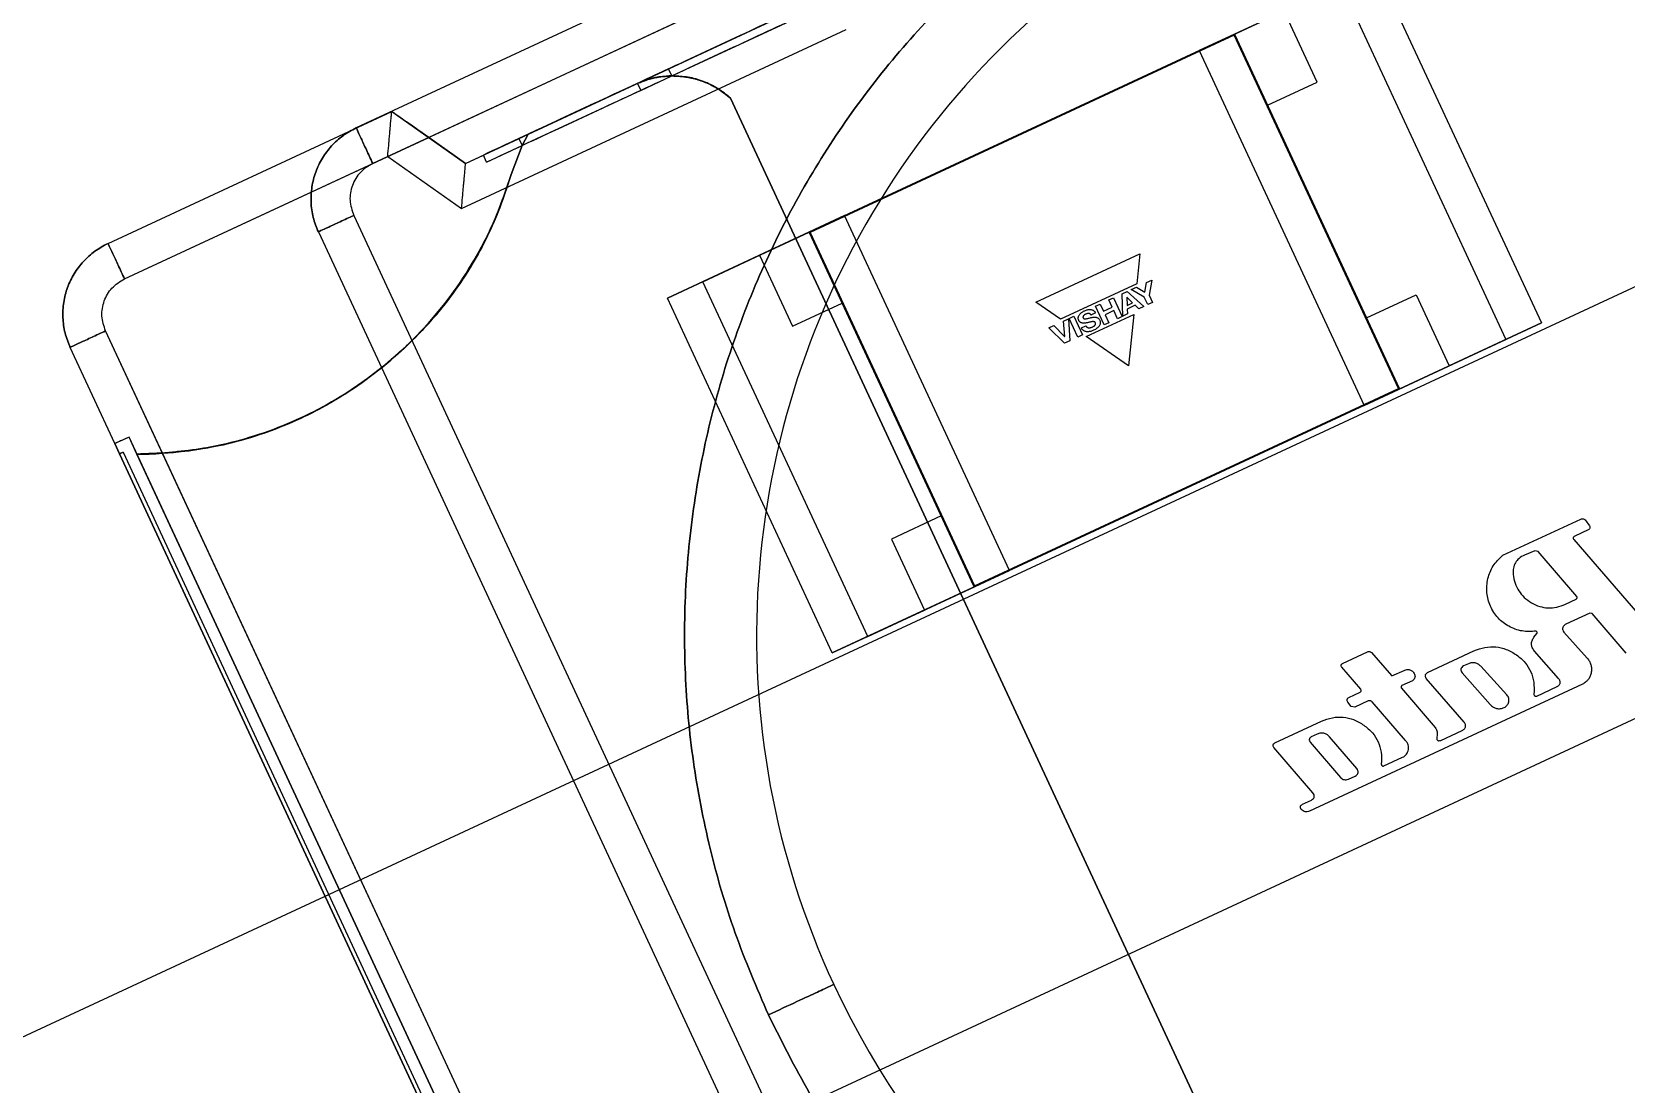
# Model space of a CAD drawing. Header units: millimetres. Extents: x 15 to 205, y 5 to 292.
# Drawn here: x 84.892 to 86.931, y 182.119 to 183.463 of the extents above; entities that cross this region are included whole.
import ezdxf

# ---------------------------------------------------------------- set-up
doc = ezdxf.new("R2010")
doc.units = ezdxf.units.MM

msp = doc.modelspace()

# ---------------------------------------------------------------- linework, layer by layer
at = {"color": 7, "linetype": 'Continuous', "lineweight": 25}
for p, q in [((95.3975, 187.0694), (70.0088, 175.2621)), ((70.2196, 174.8087), (95.6083, 186.616)), ((87.3928, 184.3102), (85.3073, 183.3404)), ((87.3928, 184.3102), (85.3073, 183.3404)), ((87.4138, 184.2649), (85.3283, 183.295)), ((85.3283, 183.295), (87.4138, 184.2649)), ((86.3851, 183.4391), (86.6118, 183.5445)), ((86.6118, 183.5445), (86.8227, 183.0912)), ((86.5665, 183.5234), (85.7504, 183.1439)), ((86.5665, 183.5234), (86.3851, 183.4391)), ((86.5665, 183.5234), (86.7773, 183.0701)), ((85.4471, 183.2951), (85.8865, 183.4994)), ((85.7109, 183.4068), (85.868, 183.4798)), ((86.5361, 183.399), (86.4939, 183.4897)), ((85.442, 183.2376), (85.9337, 183.4663)), ((86.4296, 183.4598), (85.8873, 183.2076)), ((86.43, 183.4589), (85.8878, 183.2067)), ((86.4296, 183.4598), (86.43, 183.4589)), ((86.43, 183.4589), (86.4296, 183.4598)), ((86.4309, 183.4593), (86.43, 183.4589)), ((86.43, 183.4589), (86.4309, 183.4593)), ((86.64, 183.0073), (86.43, 183.4589)), ((86.4309, 183.4593), (86.6409, 183.0077)), ((86.3851, 183.4391), (86.596, 182.9857)), ((85.7067, 183.4158), (85.665, 183.3964)), ((85.7067, 183.4158), (85.6668, 183.3973)), ((85.7109, 183.4068), (85.7067, 183.4158)), ((85.7109, 183.4068), (85.7067, 183.4158)), ((85.665, 183.3964), (85.5271, 183.3323)), ((85.665, 183.3964), (85.5271, 183.3323)), ((85.6668, 183.3973), (85.671, 183.3882)), ((85.671, 183.3882), (85.7109, 183.4068)), ((86.4726, 183.3695), (86.5361, 183.399)), ((85.671, 183.3882), (85.5196, 183.3178)), ((85.7859, 183.3783), (86.6989, 181.4151)), ((86.6989, 181.4151), (85.7859, 183.3783)), ((86.6989, 181.4151), (85.7859, 183.3783)), ((85.7859, 183.3783), (86.6989, 181.4151)), ((86.6989, 181.4151), (85.7859, 183.3783)), ((86.6989, 181.4151), (85.7859, 183.3783)), ((86.6989, 181.4151), (85.7859, 183.3783)), ((86.6989, 181.4151), (85.7859, 183.3783)), ((84.9899, 183.1928), (85.3526, 183.3614)), ((84.9899, 183.1928), (85.3526, 183.3614)), ((85.3526, 183.3614), (85.4471, 183.2951)), ((85.3526, 183.3614), (85.3526, 183.3614)), ((86.4726, 183.3695), (86.5991, 183.0975)), ((85.3073, 183.3404), (85.3073, 183.3404)), ((85.5271, 183.3323), (85.5153, 183.3268)), ((85.5271, 183.3323), (85.5153, 183.3268)), ((85.5196, 183.3178), (85.5271, 183.3323)), ((85.5271, 183.3323), (85.5196, 183.3178)), ((85.5271, 183.3323), (85.5196, 183.3178)), ((85.5196, 183.3178), (85.5271, 183.3323)), ((85.5271, 183.3323), (85.5196, 183.3178)), ((85.5271, 183.3323), (85.5196, 183.3178)), ((85.5196, 183.3178), (85.5271, 183.3323)), ((85.5271, 183.3323), (85.5196, 183.3178)), ((85.011, 183.1474), (85.3999, 183.3283)), ((85.4471, 183.2951), (85.3999, 183.3283)), ((85.474, 183.2966), (85.5196, 183.3178)), ((85.5196, 183.3178), (85.5054, 183.281)), ((85.5054, 183.281), (85.5196, 183.3178)), ((85.5054, 183.281), (85.5196, 183.3178)), ((85.5196, 183.3178), (85.5054, 183.281)), ((85.5196, 183.3178), (85.5054, 183.281)), ((85.5196, 183.3178), (85.5054, 183.281)), ((85.5196, 183.3178), (85.5054, 183.281)), ((85.5196, 183.3178), (85.5054, 183.281)), ((85.5153, 183.3268), (85.5196, 183.3178)), ((85.5153, 183.3268), (85.5196, 183.3178)), ((85.011, 183.1474), (85.3475, 183.3039)), ((85.3475, 183.3039), (85.442, 183.2376)), ((85.4471, 183.2951), (85.4698, 183.3057)), ((85.4471, 183.2951), (85.4471, 183.2951)), ((85.474, 183.2966), (85.4698, 183.3057)), ((85.3041, 183.2286), (86.274, 181.1431)), ((85.3041, 183.2286), (86.274, 181.1431)), ((85.9318, 183.2283), (85.7051, 183.1228)), ((85.7504, 183.1439), (85.9318, 183.2283)), ((86.1426, 182.7749), (85.9318, 183.2283)), ((84.9899, 183.1928), (84.9899, 183.1928)), ((85.2588, 183.2075), (86.2286, 181.122)), ((85.2588, 183.2075), (86.2286, 181.122)), ((85.2588, 183.2075), (85.2588, 183.2075)), ((85.8878, 183.2067), (85.8869, 183.2063)), ((85.8869, 183.2063), (85.8878, 183.2067)), ((86.0969, 182.7547), (85.8869, 183.2063)), ((85.8873, 183.2076), (85.8878, 183.2067)), ((85.8878, 183.2067), (85.8873, 183.2076)), ((85.8878, 183.2067), (86.0978, 182.7551)), ((85.7051, 183.1228), (85.823, 183.1777)), ((85.823, 183.1777), (85.7504, 183.1439)), ((85.823, 183.1777), (85.8651, 183.087)), ((86.1765, 183.1179), (86.3092, 183.1796)), ((86.3092, 183.1796), (86.3053, 183.1413)), ((85.9613, 182.6905), (85.7504, 183.1439)), ((86.3053, 183.1413), (86.208, 183.096)), ((86.2867, 183.1284), (86.2929, 183.1313)), ((86.2874, 183.0997), (86.2867, 183.1284)), ((86.2929, 183.1313), (86.3143, 183.1123)), ((86.2981, 183.1337), (86.305, 183.1369)), ((86.315, 183.1239), (86.2981, 183.1337)), ((86.305, 183.1369), (86.3158, 183.1305)), ((86.3158, 183.1305), (86.3178, 183.1429)), ((86.3178, 183.1429), (86.3245, 183.146)), ((86.3245, 183.146), (86.3211, 183.1266)), ((85.9159, 182.6695), (85.7051, 183.1228)), ((85.8651, 183.087), (85.9286, 183.1165)), ((86.0551, 182.8445), (85.9286, 183.1165)), ((86.208, 183.096), (86.1765, 183.1179)), ((86.2524, 183.1125), (86.2585, 183.1153)), ((86.2635, 183.0887), (86.2524, 183.1125)), ((86.2585, 183.1153), (86.2627, 183.1061)), ((86.2627, 183.1061), (86.2739, 183.1113)), ((86.2696, 183.1205), (86.2757, 183.1233)), ((86.2739, 183.1113), (86.2696, 183.1205)), ((86.2757, 183.1233), (86.2867, 183.0995)), ((86.2925, 183.124), (86.2925, 183.1239)), ((86.3001, 183.1169), (86.2925, 183.124)), ((86.2925, 183.1239), (86.293, 183.1135)), ((86.293, 183.1135), (86.3001, 183.1169)), ((86.3035, 183.1137), (86.2932, 183.1089)), ((86.2932, 183.1089), (86.2935, 183.1026)), ((86.308, 183.1094), (86.3035, 183.1137)), ((86.3143, 183.1123), (86.308, 183.1094)), ((86.3193, 183.1146), (86.315, 183.1239)), ((86.3254, 183.1174), (86.3193, 183.1146)), ((86.3211, 183.1266), (86.3254, 183.1174)), ((86.5991, 183.0975), (86.6626, 183.127)), ((86.6626, 183.127), (86.7048, 183.0363)), ((86.193, 183.0848), (86.1992, 183.0877)), ((86.1992, 183.0877), (86.2131, 183.0738)), ((86.2116, 183.0935), (86.2179, 183.0964)), ((86.2132, 183.0739), (86.2116, 183.0935)), ((86.2179, 183.0964), (86.2198, 183.0683)), ((86.2189, 183.0968), (86.2249, 183.0997)), ((86.2299, 183.073), (86.2189, 183.0968)), ((86.2249, 183.0997), (86.236, 183.0758)), ((86.2345, 183.0848), (86.2404, 183.0875)), ((86.2405, 183.0738), (86.3015, 183.1021)), ((86.2527, 183.1039), (86.2468, 183.1012)), ((86.2696, 183.0915), (86.2635, 183.0887)), ((86.2759, 183.1069), (86.2648, 183.1017)), ((86.2648, 183.1017), (86.2696, 183.0915)), ((86.2807, 183.0966), (86.2759, 183.1069)), ((86.2867, 183.0995), (86.2807, 183.0966)), ((86.2935, 183.1026), (86.2874, 183.0997)), ((86.3015, 183.1021), (86.2947, 183.0362)), ((86.596, 182.9857), (86.8227, 183.0912)), ((86.8227, 183.0912), (86.7048, 183.0363)), ((85.9566, 180.9955), (84.9867, 183.081)), ((85.0595, 182.9246), (84.9867, 183.081)), ((86.7773, 183.0701), (85.9613, 182.6905)), ((86.213, 183.0652), (86.193, 183.0848)), ((86.2198, 183.0683), (86.213, 183.0652)), ((86.2131, 183.0738), (86.2132, 183.0739)), ((86.236, 183.0758), (86.2299, 183.073)), ((86.2947, 183.0362), (86.2405, 183.0738)), ((86.7773, 183.0701), (86.596, 182.9857)), ((86.7048, 183.0363), (86.7773, 183.0701)), ((84.9986, 182.937), (84.9414, 183.0599)), ((84.9414, 183.0599), (84.9414, 183.0599)), ((84.9986, 182.937), (84.9414, 183.0599)), ((86.0978, 182.7551), (86.64, 183.0073)), ((86.0982, 182.7542), (86.6404, 183.0064)), ((86.64, 183.0073), (86.6409, 183.0077)), ((86.6409, 183.0077), (86.64, 183.0073)), ((86.6404, 183.0064), (86.64, 183.0073)), ((86.64, 183.0073), (86.6404, 183.0064)), ((85.0167, 182.9454), (84.9986, 182.937)), ((85.0269, 182.9235), (85.0167, 182.9454)), ((85.0167, 182.9454), (85.0167, 182.9454)), ((85.8662, 181.1189), (85.0167, 182.9454)), ((85.0046, 182.9239), (84.9986, 182.937)), ((85.0046, 182.9239), (84.9986, 182.937)), ((84.9986, 182.937), (85.0046, 182.9239)), ((84.9986, 182.937), (85.0046, 182.9239)), ((84.9986, 182.937), (85.0046, 182.9239)), ((84.9986, 182.937), (84.9986, 182.937)), ((85.0046, 182.9239), (84.9986, 182.937)), ((84.9986, 182.937), (85.0046, 182.9239)), ((85.0046, 182.9239), (84.9986, 182.937)), ((85.0092, 182.926), (85.0046, 182.9239)), ((85.0092, 182.926), (85.8526, 181.1125)), ((85.0092, 182.926), (85.0092, 182.926)), ((85.0092, 182.926), (85.8526, 181.1125)), ((85.8844, 181.1507), (85.0595, 182.9246)), ((85.848, 181.1104), (85.0046, 182.9239)), ((85.0046, 182.9239), (85.0046, 182.9239)), ((85.848, 181.1104), (85.0046, 182.9239)), ((85.0046, 182.9239), (85.848, 181.1104)), ((85.848, 181.1104), (85.0046, 182.9239)), ((85.0046, 182.9239), (85.848, 181.1104)), ((85.8623, 181.1272), (85.0269, 182.9235)), ((85.0269, 182.9235), (85.8623, 181.1272)), ((85.8623, 181.1272), (85.0269, 182.9235)), ((85.0269, 182.9235), (85.8623, 181.1272)), ((85.0269, 182.9235), (85.8623, 181.1272)), ((86.0551, 182.8445), (85.9916, 182.815)), ((86.7733, 182.7942), (86.8731, 182.8406)), ((86.8835, 182.8272), (86.8646, 182.8184)), ((86.8787, 182.8396), (86.8843, 182.8318)), ((85.9916, 182.815), (86.0338, 182.7243)), ((86.8642, 182.8144), (86.9701, 182.6922)), ((86.8143, 182.8001), (86.8011, 182.7945)), ((86.8188, 182.799), (86.8143, 182.8001)), ((86.8681, 182.7417), (86.8188, 182.799)), ((86.1426, 182.7749), (85.9159, 182.6695)), ((85.9613, 182.6905), (86.1426, 182.7749)), ((86.0969, 182.7547), (86.0978, 182.7551)), ((86.0978, 182.7551), (86.0969, 182.7547)), ((86.0978, 182.7551), (86.0982, 182.7542)), ((86.0982, 182.7542), (86.0978, 182.7551)), ((85.9159, 182.6695), (86.0338, 182.7243)), ((86.0338, 182.7243), (85.9613, 182.6905)), ((86.8536, 182.7318), (86.8673, 182.7382)), ((86.8845, 182.7204), (86.8541, 182.7063)), ((86.8877, 182.7197), (86.8845, 182.7204)), ((86.9311, 182.6692), (86.8877, 182.7197)), ((86.8133, 182.6896), (86.8171, 182.6944)), ((86.8515, 182.6958), (86.8813, 182.6629)), ((86.5684, 182.6561), (86.6004, 182.6709)), ((86.6054, 182.6699), (86.6309, 182.6406)), ((86.6772, 182.6444), (86.7365, 182.672)), ((86.8446, 182.6369), (86.8138, 182.6718)), ((86.5919, 182.6231), (86.5674, 182.6512)), ((86.6309, 182.6406), (86.6317, 182.64)), ((86.6317, 182.64), (86.6309, 182.6406)), ((86.6317, 182.64), (86.6472, 182.6472)), ((86.7214, 182.6441), (86.7571, 182.6035)), ((86.7294, 182.6556), (86.7232, 182.6528)), ((86.7786, 182.6158), (86.7455, 182.6524)), ((86.8754, 182.6295), (86.5263, 182.4671)), ((86.5765, 182.6126), (86.5911, 182.6194)), ((86.6438, 182.6244), (86.6868, 182.5741)), ((86.6578, 182.634), (86.6444, 182.6278)), ((86.7239, 182.5812), (86.6756, 182.6369)), ((86.8168, 182.6143), (86.8428, 182.6264)), ((86.5796, 182.6012), (86.5751, 182.6064)), ((86.5843, 182.6002), (86.5796, 182.6012)), ((86.6013, 182.6081), (86.5843, 182.6002)), ((86.6488, 182.5577), (86.6064, 182.607)), ((86.4817, 182.5544), (86.5415, 182.5822)), ((86.5362, 182.5658), (86.5285, 182.5622)), ((86.5867, 182.5218), (86.5518, 182.5624)), ((86.6943, 182.5577), (86.7216, 182.5704)), ((86.5303, 182.4908), (86.4805, 182.5488)), ((86.527, 182.5554), (86.5659, 182.5103)), ((86.6215, 182.525), (86.6453, 182.5361)), ((86.5759, 182.5081), (86.5846, 182.5121)), ((86.5171, 182.4761), (86.5288, 182.4815))]:
    msp.add_line(p, q, dxfattribs=at)
for centre, radius, start, end in [((86.8771, 182.6919), 1.0579, 90, 204.9412), ((86.8771, 182.6919), 1.0579, 204.9412, 90), ((86.43, 183.4589), 0.001, 24.9412, 114.9412), ((86.43, 183.4589), 0.001, 24.9412, 114.9412), ((85.8878, 183.2067), 0.001, 114.9412, 204.9412), ((85.8878, 183.2067), 0.001, 114.9412, 204.9412), ((86.64, 183.0073), 0.001, 294.9412, 24.9412), ((86.64, 183.0073), 0.001, 294.9412, 24.9412), ((86.0978, 182.7551), 0.001, 204.9412, 294.9412), ((86.0978, 182.7551), 0.001, 204.9412, 294.9412)]:
    msp.add_arc(centre, radius, start, end, dxfattribs=at)
for points, knots in [([(126.2342, 206.1335), (123.4476, 204.8375), (117.9458, 202.2789), (109.6769, 198.4331), (100.006, 193.9358), (88.8841, 188.7635), (80.5296, 184.8781), (76.3635, 182.9406)], [0, 0, 0, 0, 0.167631, 0.330958, 0.497429, 0.749386, 1, 1, 1, 1]), ([(81.4237, 172.0597), (85.5898, 173.9972), (93.9444, 177.8825), (104.3834, 182.7373), (112.6928, 186.6018), (118.8656, 189.4724), (125.0502, 192.3485), (129.1982, 194.2776), (131.2945, 195.2525)], [0, 0, 0, 0, 0.250614, 0.502571, 0.627963, 0.750476, 0.873897, 1, 1, 1, 1]), ([(80.4357, 181.6644), (81.3873, 182.107), (84.2425, 183.4348), (89.0018, 185.6481), (93.7653, 187.8635), (97.5776, 189.6364), (100.9629, 191.2108), (104.1315, 192.6844), (107.092, 194.0612), (108.5717, 194.7493), (109.3115, 195.0933)], [0, 0, 0, 0, 0.098942, 0.296859, 0.494758, 0.593727, 0.692693, 0.846267, 0.923131, 1, 1, 1, 1]), ([(109.3115, 195.0933), (108.8357, 194.8721), (107.8842, 194.4296), (105.9777, 193.5429), (103.5944, 192.4346), (99.7824, 190.6618), (94.8726, 188.3784), (88.8635, 185.5838), (84.7588, 183.6749), (82.7064, 182.7204)], [0, 0, 0, 0, 0.053733, 0.107475, 0.214909, 0.322348, 0.537149, 0.768574, 1, 1, 1, 1]), ([(83.0718, 175.9962), (84.0234, 176.4387), (86.8786, 177.7665), (91.6379, 179.9799), (96.4014, 182.1952), (100.2137, 183.9682), (103.599, 185.5425), (106.7676, 187.0161), (109.7281, 188.3929), (111.2077, 189.081), (111.9476, 189.4251)], [0, 0, 0, 0, 0.098942, 0.296859, 0.494758, 0.593727, 0.692693, 0.846267, 0.923131, 1, 1, 1, 1]), ([(111.9476, 189.4251), (111.4718, 189.2039), (110.5202, 188.7613), (108.6138, 187.8747), (106.2305, 186.7663), (101.3182, 184.4818), (94.3569, 181.2444), (88.3473, 178.4496), (85.3425, 177.0522)], [0, 0, 0, 0, 0.053733, 0.107475, 0.214909, 0.322348, 0.661173, 1, 1, 1, 1]), ([(85.7109, 183.4069), (85.7059, 183.4067), (85.6956, 183.4062), (85.6801, 183.4027), (85.6701, 183.3986), (85.665, 183.3964)], [0, 0, 0, 0, 0.314733, 0.652825, 1, 1, 1, 1]), ([(85.7109, 183.4069), (85.7059, 183.4067), (85.6956, 183.4062), (85.6801, 183.4027), (85.6701, 183.3986), (85.665, 183.3964)], [0, 0, 0, 0, 0.3147326, 0.6528253, 1, 1, 1, 1]), ([(85.665, 183.3964), (85.67, 183.3985), (85.68, 183.4026), (85.6955, 183.406), (85.7059, 183.4065), (85.7109, 183.4068)], [0, 0, 0, 0, 0.341194, 0.682387, 1, 1, 1, 1]), ([(85.7109, 183.4068), (85.7059, 183.4065), (85.6955, 183.406), (85.68, 183.4026), (85.67, 183.3985), (85.665, 183.3964)], [0, 0, 0, 0, 0.3176126, 0.6588063, 1, 1, 1, 1]), ([(85.7859, 183.3783), (85.7817, 183.3818), (85.7735, 183.3886), (85.7593, 183.3965), (85.7442, 183.4023), (85.728, 183.4061), (85.7167, 183.4066), (85.7109, 183.4069)], [0, 0, 0, 0, 0.1981042, 0.3927977, 0.5883709, 0.7890577, 1, 1, 1, 1]), ([(85.7859, 183.3783), (85.7817, 183.3818), (85.7735, 183.3886), (85.7593, 183.3965), (85.7442, 183.4023), (85.728, 183.4061), (85.7167, 183.4066), (85.7109, 183.4069)], [0, 0, 0, 0, 0.198104, 0.392798, 0.588371, 0.789058, 1, 1, 1, 1]), ([(85.7109, 183.4068), (85.7167, 183.4066), (85.7279, 183.4061), (85.7441, 183.4023), (85.7592, 183.3965), (85.7734, 183.3886), (85.7817, 183.3817), (85.7859, 183.3783)], [0, 0, 0, 0, 0.210903, 0.408178, 0.605452, 0.802726, 1, 1, 1, 1]), ([(85.7859, 183.3783), (85.7817, 183.3817), (85.7734, 183.3886), (85.7592, 183.3965), (85.7441, 183.4023), (85.7279, 183.4061), (85.7167, 183.4066), (85.7109, 183.4068)], [0, 0, 0, 0, 0.197274, 0.394548, 0.591822, 0.789097, 1, 1, 1, 1]), ([(85.7859, 183.3783), (85.7805, 183.3827), (85.7699, 183.3914), (85.7514, 183.4004), (85.7316, 183.406), (85.7179, 183.4065), (85.7109, 183.4068)], [0, 0, 0, 0, 0.254497, 0.5, 0.745503, 1, 1, 1, 1]), ([(85.7859, 183.3783), (85.7805, 183.3827), (85.7699, 183.3914), (85.7514, 183.4004), (85.7316, 183.406), (85.7179, 183.4065), (85.7109, 183.4068)], [0, 0, 0, 0, 0.254497, 0.5, 0.745503, 1, 1, 1, 1]), ([(85.3475, 183.3039), (85.3479, 183.3086), (85.3487, 183.3172), (85.3497, 183.3277), (85.3503, 183.3352), (85.3507, 183.3403), (85.3512, 183.3461), (85.3518, 183.3522), (85.3523, 183.3575), (85.3526, 183.3608), (85.3526, 183.3612), (85.3526, 183.3614)], [0, 0, 0, 0, 0.164991, 0.307075, 0.389156, 0.461107, 0.522986, 0.651302, 0.772854, 0.888685, 1, 1, 1, 1]), ([(85.3999, 183.3283), (85.3961, 183.331), (85.389, 183.336), (85.3804, 183.3421), (85.3742, 183.3464), (85.37, 183.3493), (85.3652, 183.3526), (85.3602, 183.3561), (85.3558, 183.3592), (85.3531, 183.3611), (85.3528, 183.3613), (85.3526, 183.3614)], [0, 0, 0, 0, 0.164991, 0.307075, 0.389156, 0.461107, 0.522986, 0.651302, 0.772854, 0.888685, 1, 1, 1, 1]), ([(85.3283, 183.295), (85.3227, 183.2916), (85.3114, 183.2848), (85.3031, 183.27), (85.2996, 183.2575), (85.2986, 183.2443), (85.3019, 183.2349), (85.3041, 183.2286)], [0, 0, 0, 0, 0.249526, 0.499052, 0.624411, 0.746441, 1, 1, 1, 1]), ([(85.3283, 183.295), (85.3227, 183.2916), (85.3114, 183.2848), (85.3031, 183.27), (85.2996, 183.2575), (85.2986, 183.2443), (85.3019, 183.2349), (85.3041, 183.2286)], [0, 0, 0, 0, 0.249526, 0.499052, 0.624411, 0.746441, 1, 1, 1, 1]), ([(85.442, 183.2376), (85.4424, 183.2422), (85.4431, 183.2509), (85.444, 183.2614), (85.4447, 183.2689), (85.4452, 183.274), (85.4458, 183.2798), (85.4463, 183.2859), (85.4467, 183.2912), (85.447, 183.2945), (85.4471, 183.2949), (85.4471, 183.2951)], [0, 0, 0, 0, 0.164991, 0.3070748, 0.3891564, 0.4611068, 0.5229861, 0.6513019, 0.7728537, 0.888685, 1, 1, 1, 1]), ([(85.5054, 183.281), (85.4966, 183.2555), (85.4792, 183.205), (85.4385, 183.136), (85.3876, 183.0743), (85.3267, 183.0214), (85.2587, 182.9779), (85.1852, 182.9465), (85.1074, 182.927), (85.054, 182.9246), (85.0269, 182.9235)], [0, 0, 0, 0, 0.126482, 0.249763, 0.373158, 0.49997, 0.626479, 0.749764, 0.873162, 1, 1, 1, 1]), ([(85.5054, 183.281), (85.4997, 183.2638), (85.4886, 183.2298), (85.4653, 183.1816), (85.4376, 183.1366), (85.405, 183.095), (85.3677, 183.0568), (85.326, 183.0223), (85.2812, 182.992), (85.234, 182.967), (85.1849, 182.9475), (85.1339, 182.9337), (85.081, 182.9251), (85.0451, 182.924), (85.0269, 182.9235)], [0, 0, 0, 0, 0.084832, 0.167767, 0.249763, 0.33181, 0.414894, 0.499969, 0.584823, 0.667767, 0.749764, 0.831811, 0.914904, 1, 1, 1, 1]), ([(85.5054, 183.281), (85.4971, 183.2568), (85.4807, 183.2089), (85.4429, 183.1429), (85.3957, 183.0834), (85.3395, 183.0315), (85.2766, 182.988), (85.2082, 182.9552), (85.1355, 182.9327), (85.085, 182.9273), (85.0595, 182.9246)], [0, 0, 0, 0, 0.126304, 0.249753, 0.373321, 0.499972, 0.626301, 0.749754, 0.873324, 1, 1, 1, 1]), ([(85.5054, 183.281), (85.5001, 183.2647), (85.4895, 183.2324), (85.4678, 183.1866), (85.4421, 183.1435), (85.4119, 183.1034), (85.3773, 183.0662), (85.3389, 183.0323), (85.2974, 183.0022), (85.2536, 182.9767), (85.2078, 182.9561), (85.1601, 182.9404), (85.1105, 182.9294), (85.0766, 182.9262), (85.0595, 182.9246)], [0, 0, 0, 0, 0.0846596, 0.1676236, 0.249753, 0.3319352, 0.4150556, 0.4999706, 0.5846515, 0.6676235, 0.7497538, 0.8319367, 0.9150646, 1, 1, 1, 1]), ([(84.9867, 183.081), (84.9846, 183.0873), (84.9804, 183.0998), (84.9835, 183.1164), (84.9889, 183.1282), (84.9967, 183.1389), (85.0052, 183.144), (85.011, 183.1474)], [0, 0, 0, 0, 0.249526, 0.499052, 0.624411, 0.746441, 1, 1, 1, 1]), ([(84.9867, 183.081), (84.9846, 183.0873), (84.9804, 183.0998), (84.9835, 183.1164), (84.9889, 183.1282), (84.9967, 183.1389), (85.0052, 183.144), (85.011, 183.1474)], [0, 0, 0, 0, 0.249526, 0.499052, 0.624411, 0.746441, 1, 1, 1, 1]), ([(86.2381, 183.1065), (86.2387, 183.1067), (86.2398, 183.1072), (86.2415, 183.1078), (86.2432, 183.1082), (86.2449, 183.1084), (86.2465, 183.1083), (86.2478, 183.1081), (86.249, 183.1077), (86.2501, 183.1071), (86.2511, 183.1062), (86.252, 183.1052), (86.2524, 183.1044), (86.2527, 183.1039)], [0, 0, 0, 0, 0.113094, 0.22318, 0.329301, 0.430844, 0.5277, 0.605285, 0.680912, 0.75601, 0.832566, 0.913011, 1, 1, 1, 1]), ([(86.2381, 183.1065), (86.2387, 183.1067), (86.2398, 183.1072), (86.2415, 183.1078), (86.2432, 183.1082), (86.2449, 183.1084), (86.2465, 183.1083), (86.2478, 183.1081), (86.249, 183.1077), (86.2501, 183.1071), (86.2511, 183.1062), (86.252, 183.1052), (86.2524, 183.1044), (86.2527, 183.1039)], [0, 0, 0, 0, 0.113094, 0.22318, 0.329301, 0.430844, 0.5277, 0.605285, 0.680912, 0.75601, 0.832566, 0.913011, 1, 1, 1, 1]), ([(86.2311, 183.0945), (86.231, 183.0949), (86.2307, 183.0957), (86.2305, 183.0969), (86.2305, 183.0981), (86.2308, 183.0993), (86.2313, 183.1004), (86.232, 183.1017), (86.2331, 183.103), (86.2346, 183.1044), (86.2362, 183.1056), (86.2375, 183.1062), (86.2381, 183.1065)], [0, 0, 0, 0, 0.083836, 0.162978, 0.240017, 0.317025, 0.395442, 0.476081, 0.601648, 0.73219, 0.86583, 1, 1, 1, 1]), ([(86.2311, 183.0945), (86.231, 183.0949), (86.2307, 183.0957), (86.2305, 183.0969), (86.2305, 183.0981), (86.2308, 183.0993), (86.2313, 183.1004), (86.232, 183.1017), (86.2331, 183.103), (86.2346, 183.1044), (86.2362, 183.1056), (86.2375, 183.1062), (86.2381, 183.1065)], [0, 0, 0, 0, 0.083836, 0.162978, 0.240017, 0.317025, 0.395442, 0.476081, 0.601648, 0.73219, 0.86583, 1, 1, 1, 1]), ([(86.2425, 183.0915), (86.2419, 183.0914), (86.2406, 183.0912), (86.2387, 183.0909), (86.2369, 183.0908), (86.2354, 183.091), (86.2342, 183.0914), (86.2333, 183.0919), (86.2324, 183.0926), (86.2317, 183.0934), (86.2313, 183.0941), (86.2311, 183.0945)], [0, 0, 0, 0, 0.1511232, 0.299162, 0.4407158, 0.5744164, 0.6553438, 0.735536, 0.8174724, 0.9044037, 1, 1, 1, 1]), ([(86.2425, 183.0915), (86.2419, 183.0914), (86.2406, 183.0912), (86.2387, 183.0909), (86.2369, 183.0908), (86.2354, 183.091), (86.2342, 183.0914), (86.2333, 183.0919), (86.2324, 183.0926), (86.2317, 183.0934), (86.2313, 183.0941), (86.2311, 183.0945)], [0, 0, 0, 0, 0.1511232, 0.299162, 0.4407158, 0.5744164, 0.6553438, 0.735536, 0.8174724, 0.9044037, 1, 1, 1, 1]), ([(86.2397, 183.1023), (86.2394, 183.1021), (86.2387, 183.1018), (86.2379, 183.1012), (86.2372, 183.1005), (86.2368, 183.0998), (86.2366, 183.0991), (86.2365, 183.0984), (86.2367, 183.0979), (86.2368, 183.0977)], [0, 0, 0, 0, 0.1772, 0.35411, 0.523148, 0.642763, 0.757731, 0.873619, 1, 1, 1, 1]), ([(86.2397, 183.1023), (86.2394, 183.1021), (86.2387, 183.1018), (86.2379, 183.1012), (86.2372, 183.1005), (86.2368, 183.0998), (86.2366, 183.0991), (86.2365, 183.0984), (86.2367, 183.0979), (86.2368, 183.0977)], [0, 0, 0, 0, 0.1772, 0.35411, 0.523148, 0.642763, 0.757731, 0.873619, 1, 1, 1, 1]), ([(86.2368, 183.0977), (86.2369, 183.0974), (86.2371, 183.0971), (86.2376, 183.0966), (86.2384, 183.0964), (86.2392, 183.0964), (86.2402, 183.0965), (86.2414, 183.0967), (86.2429, 183.097), (86.2447, 183.0974), (86.246, 183.0977), (86.2467, 183.0979)], [0, 0, 0, 0, 0.0653002, 0.1238217, 0.189595, 0.2763177, 0.3674886, 0.4821944, 0.6237749, 0.7953605, 1, 1, 1, 1]), ([(86.2368, 183.0977), (86.2369, 183.0974), (86.2371, 183.0971), (86.2376, 183.0966), (86.2384, 183.0964), (86.2392, 183.0964), (86.2402, 183.0965), (86.2414, 183.0967), (86.2429, 183.097), (86.2447, 183.0974), (86.246, 183.0977), (86.2467, 183.0979)], [0, 0, 0, 0, 0.0653002, 0.1238217, 0.189595, 0.2763177, 0.3674886, 0.4821944, 0.6237749, 0.7953605, 1, 1, 1, 1]), ([(86.2468, 183.1012), (86.2466, 183.1016), (86.2462, 183.1022), (86.2453, 183.1029), (86.2443, 183.1033), (86.2433, 183.1033), (86.2421, 183.1032), (86.2409, 183.1028), (86.2401, 183.1025), (86.2397, 183.1023)], [0, 0, 0, 0, 0.150428, 0.281144, 0.404859, 0.531995, 0.675436, 0.831692, 1, 1, 1, 1]), ([(86.2468, 183.1012), (86.2466, 183.1016), (86.2462, 183.1022), (86.2453, 183.1029), (86.2443, 183.1033), (86.2433, 183.1033), (86.2421, 183.1032), (86.2409, 183.1028), (86.2401, 183.1025), (86.2397, 183.1023)], [0, 0, 0, 0, 0.150428, 0.281144, 0.404859, 0.531995, 0.675436, 0.831692, 1, 1, 1, 1]), ([(86.2404, 183.0875), (86.2406, 183.0872), (86.2409, 183.0866), (86.2416, 183.0858), (86.2424, 183.0853), (86.2434, 183.085), (86.2445, 183.0849), (86.2457, 183.085), (86.2471, 183.0853), (86.2481, 183.0857), (86.2485, 183.0859)], [0, 0, 0, 0, 0.118003, 0.2248293, 0.3264802, 0.4280674, 0.5331588, 0.6790236, 0.8351327, 1, 1, 1, 1]), ([(86.2404, 183.0875), (86.2406, 183.0872), (86.2409, 183.0866), (86.2416, 183.0858), (86.2424, 183.0853), (86.2434, 183.085), (86.2445, 183.0849), (86.2457, 183.085), (86.2471, 183.0853), (86.2481, 183.0857), (86.2485, 183.0859)], [0, 0, 0, 0, 0.118003, 0.224829, 0.32648, 0.428067, 0.533159, 0.679024, 0.835133, 1, 1, 1, 1]), ([(86.2525, 183.0914), (86.2524, 183.0916), (86.2522, 183.092), (86.2517, 183.0924), (86.2509, 183.0927), (86.2499, 183.0929), (86.2487, 183.0928), (86.2473, 183.0926), (86.2458, 183.0923), (86.2442, 183.0919), (86.2431, 183.0917), (86.2425, 183.0915)], [0, 0, 0, 0, 0.062595, 0.121834, 0.182912, 0.284909, 0.403207, 0.537228, 0.68404, 0.839719, 1, 1, 1, 1]), ([(86.2525, 183.0914), (86.2524, 183.0916), (86.2522, 183.092), (86.2517, 183.0924), (86.2509, 183.0927), (86.2499, 183.0929), (86.2487, 183.0928), (86.2473, 183.0926), (86.2458, 183.0923), (86.2442, 183.0919), (86.2431, 183.0917), (86.2425, 183.0915)], [0, 0, 0, 0, 0.062595, 0.121834, 0.182912, 0.284909, 0.403207, 0.537228, 0.68404, 0.839719, 1, 1, 1, 1]), ([(86.2467, 183.0979), (86.2469, 183.0979), (86.2475, 183.0981), (86.2485, 183.0983), (86.2497, 183.0984), (86.2509, 183.0986), (86.2522, 183.0985), (86.2534, 183.0984), (86.2545, 183.0981), (86.2556, 183.0976), (86.2566, 183.0969), (86.2574, 183.0959), (86.2579, 183.0951), (86.2581, 183.0947)], [0, 0, 0, 0, 0.0623699, 0.1415214, 0.2328714, 0.3322152, 0.4359727, 0.5239287, 0.6124514, 0.701905, 0.7939981, 0.8918988, 1, 1, 1, 1]), ([(86.2467, 183.0979), (86.2469, 183.0979), (86.2475, 183.0981), (86.2485, 183.0983), (86.2497, 183.0984), (86.2509, 183.0986), (86.2522, 183.0985), (86.2534, 183.0984), (86.2545, 183.0981), (86.2556, 183.0976), (86.2566, 183.0969), (86.2574, 183.0959), (86.2579, 183.0951), (86.2581, 183.0947)], [0, 0, 0, 0, 0.06237, 0.141521, 0.232871, 0.332215, 0.435973, 0.523929, 0.612451, 0.701905, 0.793998, 0.891899, 1, 1, 1, 1]), ([(86.2485, 183.0859), (86.2489, 183.0861), (86.2497, 183.0865), (86.2508, 183.0872), (86.2517, 183.088), (86.2523, 183.0888), (86.2527, 183.0896), (86.2528, 183.0905), (86.2526, 183.0911), (86.2525, 183.0914)], [0, 0, 0, 0, 0.167122, 0.345632, 0.521423, 0.645574, 0.762147, 0.876211, 1, 1, 1, 1]), ([(86.2485, 183.0859), (86.2489, 183.0861), (86.2497, 183.0865), (86.2508, 183.0872), (86.2517, 183.088), (86.2523, 183.0888), (86.2527, 183.0896), (86.2528, 183.0905), (86.2526, 183.0911), (86.2525, 183.0914)], [0, 0, 0, 0, 0.167122, 0.345632, 0.521423, 0.645574, 0.762147, 0.876211, 1, 1, 1, 1]), ([(86.2581, 183.0947), (86.2583, 183.0942), (86.2587, 183.0933), (86.2588, 183.0917), (86.2586, 183.0901), (86.2581, 183.0886), (86.2572, 183.087), (86.2559, 183.0856), (86.2544, 183.0842), (86.2524, 183.0829), (86.251, 183.0821), (86.2502, 183.0818)], [0, 0, 0, 0, 0.093231, 0.18407, 0.275846, 0.371929, 0.475443, 0.586964, 0.710412, 0.847584, 1, 1, 1, 1]), ([(86.2581, 183.0947), (86.2583, 183.0942), (86.2587, 183.0933), (86.2588, 183.0917), (86.2586, 183.0901), (86.2581, 183.0886), (86.2572, 183.087), (86.2559, 183.0856), (86.2544, 183.0842), (86.2524, 183.0829), (86.251, 183.0821), (86.2502, 183.0818)], [0, 0, 0, 0, 0.093231, 0.18407, 0.275846, 0.371929, 0.475443, 0.586964, 0.710412, 0.847584, 1, 1, 1, 1]), ([(86.2502, 183.0818), (86.2496, 183.0815), (86.2484, 183.081), (86.2465, 183.0804), (86.2447, 183.08), (86.2428, 183.0799), (86.2412, 183.0799), (86.2397, 183.0802), (86.2384, 183.0807), (86.2372, 183.0814), (86.2361, 183.0823), (86.2352, 183.0834), (86.2348, 183.0843), (86.2345, 183.0848)], [0, 0, 0, 0, 0.111674, 0.220816, 0.326505, 0.428114, 0.525478, 0.603732, 0.680129, 0.755942, 0.832975, 0.913485, 1, 1, 1, 1]), ([(86.2502, 183.0818), (86.2496, 183.0815), (86.2484, 183.081), (86.2465, 183.0804), (86.2447, 183.08), (86.2428, 183.0799), (86.2412, 183.0799), (86.2397, 183.0802), (86.2384, 183.0807), (86.2372, 183.0814), (86.2361, 183.0823), (86.2352, 183.0834), (86.2348, 183.0843), (86.2345, 183.0848)], [0, 0, 0, 0, 0.111674, 0.220816, 0.326505, 0.428114, 0.525478, 0.603732, 0.680129, 0.755942, 0.832975, 0.913485, 1, 1, 1, 1]), ([(85.0595, 182.9246), (85.0537, 182.9242), (85.042, 182.9236), (85.032, 182.9235), (85.0269, 182.9235)], [0, 0, 0, 0, 0.500931, 1, 1, 1, 1]), ([(85.0595, 182.9246), (85.0537, 182.9242), (85.042, 182.9236), (85.032, 182.9235), (85.0269, 182.9235)], [0, 0, 0, 0, 0.500931, 1, 1, 1, 1]), ([(86.8731, 182.8406), (86.8736, 182.8407), (86.8746, 182.841), (86.876, 182.8409), (86.8774, 182.8405), (86.8782, 182.8399), (86.8787, 182.8396)], [0, 0, 0, 0, 0.258468, 0.5, 0.741532, 1, 1, 1, 1]), ([(86.8843, 182.8318), (86.8845, 182.8314), (86.8848, 182.8306), (86.8848, 182.8293), (86.8844, 182.8281), (86.8838, 182.8275), (86.8835, 182.8272)], [0, 0, 0, 0, 0.263759, 0.5, 0.736241, 1, 1, 1, 1]), ([(86.8646, 182.8184), (86.8643, 182.8181), (86.8639, 182.8177), (86.8635, 182.817), (86.8634, 182.8165), (86.8634, 182.816), (86.8636, 182.8153), (86.8639, 182.8148), (86.8642, 182.8144)], [0, 0, 0, 0, 0.272749, 0.389598, 0.5, 0.610402, 0.727251, 1, 1, 1, 1]), ([(86.8159, 182.6973), (86.8099, 182.6969), (86.7979, 182.6963), (86.7809, 182.7027), (86.7689, 182.7117), (86.7617, 182.7213), (86.756, 182.7317), (86.7528, 182.7435), (86.7528, 182.7554), (86.7546, 182.7672), (86.7602, 182.7816), (86.7689, 182.7899), (86.7733, 182.7942)], [0, 0, 0, 0, 0.124817, 0.249635, 0.372556, 0.434872, 0.49989, 0.622812, 0.685128, 0.750146, 0.873068, 1, 1, 1, 1]), ([(86.8011, 182.7945), (86.7987, 182.7932), (86.7941, 182.7908), (86.7891, 182.785), (86.7864, 182.7777), (86.7865, 182.7726), (86.7866, 182.7699)], [0, 0, 0, 0, 0.263369, 0.5, 0.736631, 1, 1, 1, 1]), ([(86.7866, 182.7699), (86.7872, 182.7661), (86.7885, 182.7586), (86.7935, 182.7485), (86.8007, 182.7399), (86.81, 182.7333), (86.8203, 182.7285), (86.8314, 182.7266), (86.8427, 182.7276), (86.8499, 182.7303), (86.8536, 182.7318)], [0, 0, 0, 0, 0.12851, 0.249741, 0.370973, 0.499483, 0.626054, 0.746489, 0.868626, 1, 1, 1, 1]), ([(86.8673, 182.7382), (86.8676, 182.7384), (86.8681, 182.7389), (86.8685, 182.7398), (86.8685, 182.7408), (86.8682, 182.7414), (86.8681, 182.7417)], [0, 0, 0, 0, 0.267026, 0.5, 0.732974, 1, 1, 1, 1]), ([(86.8541, 182.7063), (86.8531, 182.7056), (86.8517, 182.7047), (86.8505, 182.703), (86.8499, 182.7017), (86.8498, 182.7003), (86.8501, 182.6982), (86.851, 182.6968), (86.8515, 182.6958)], [0, 0, 0, 0, 0.275729, 0.391557, 0.5, 0.608443, 0.724271, 1, 1, 1, 1]), ([(86.8138, 182.6718), (86.8128, 182.6732), (86.8109, 182.6759), (86.8098, 182.6806), (86.8106, 182.6854), (86.8124, 182.6881), (86.8133, 182.6896)], [0, 0, 0, 0, 0.26579, 0.5, 0.73421, 1, 1, 1, 1]), ([(86.8171, 182.6944), (86.8172, 182.6947), (86.8174, 182.6952), (86.8173, 182.6958), (86.8172, 182.6962), (86.817, 182.6965), (86.8166, 182.6969), (86.8162, 182.6971), (86.8159, 182.6973)], [0, 0, 0, 0, 0.2729228, 0.3897118, 0.5, 0.6102882, 0.7270772, 1, 1, 1, 1]), ([(86.6004, 182.6709), (86.6009, 182.6711), (86.6017, 182.6713), (86.6031, 182.6712), (86.6043, 182.6707), (86.605, 182.6702), (86.6054, 182.6699)], [0, 0, 0, 0, 0.2591048, 0.5, 0.7408952, 1, 1, 1, 1]), ([(86.7365, 182.672), (86.7411, 182.6737), (86.7501, 182.6772), (86.7645, 182.6778), (86.7784, 182.6744), (86.7912, 182.6673), (86.8022, 182.6577), (86.8098, 182.6456), (86.8138, 182.6317), (86.8134, 182.622), (86.8132, 182.6169)], [0, 0, 0, 0, 0.1294932, 0.2497341, 0.3699749, 0.4994682, 0.6275308, 0.747142, 0.8681258, 1, 1, 1, 1]), ([(86.8813, 182.6629), (86.8824, 182.6615), (86.8844, 182.659), (86.8862, 182.6544), (86.887, 182.6496), (86.8867, 182.6448), (86.8855, 182.64), (86.8832, 182.6358), (86.8798, 182.6322), (86.8769, 182.6304), (86.8754, 182.6295)], [0, 0, 0, 0, 0.127826, 0.249487, 0.371149, 0.498975, 0.622199, 0.74202, 0.865733, 1, 1, 1, 1]), ([(86.5674, 182.6512), (86.5672, 182.6517), (86.5668, 182.6523), (86.5667, 182.6533), (86.5668, 182.6539), (86.567, 182.6545), (86.5675, 182.6553), (86.568, 182.6557), (86.5684, 182.6561)], [0, 0, 0, 0, 0.270609, 0.388198, 0.5, 0.611802, 0.729391, 1, 1, 1, 1]), ([(86.6472, 182.6472), (86.6487, 182.6477), (86.6508, 182.6484), (86.6537, 182.6483), (86.6556, 182.6477), (86.6573, 182.6467), (86.6593, 182.6447), (86.6603, 182.6427), (86.6609, 182.6412)], [0, 0, 0, 0, 0.2733521, 0.3899934, 0.5, 0.6100066, 0.7266479, 1, 1, 1, 1]), ([(86.6609, 182.6412), (86.6611, 182.6405), (86.6613, 182.6391), (86.6608, 182.637), (86.6596, 182.6352), (86.6584, 182.6344), (86.6578, 182.634)], [0, 0, 0, 0, 0.264545, 0.5, 0.735455, 1, 1, 1, 1]), ([(86.6756, 182.6369), (86.6752, 182.6376), (86.6746, 182.6386), (86.6743, 182.6401), (86.6744, 182.6411), (86.6747, 182.642), (86.6756, 182.6432), (86.6765, 182.6439), (86.6772, 182.6444)], [0, 0, 0, 0, 0.275034, 0.391099, 0.5, 0.608901, 0.724966, 1, 1, 1, 1]), ([(86.7232, 182.6528), (86.7224, 182.6522), (86.7213, 182.6515), (86.7203, 182.65), (86.7199, 182.649), (86.7198, 182.6478), (86.7202, 182.6461), (86.7209, 182.645), (86.7214, 182.6441)], [0, 0, 0, 0, 0.276384, 0.39199, 0.5, 0.60801, 0.723616, 1, 1, 1, 1]), ([(86.7455, 182.6524), (86.7443, 182.6534), (86.7422, 182.6554), (86.738, 182.657), (86.7336, 182.6571), (86.7309, 182.6562), (86.7294, 182.6556)], [0, 0, 0, 0, 0.262572, 0.5, 0.737428, 1, 1, 1, 1]), ([(86.5911, 182.6194), (86.5914, 182.6197), (86.5919, 182.6201), (86.5923, 182.6211), (86.5923, 182.6221), (86.592, 182.6228), (86.5919, 182.6231)], [0, 0, 0, 0, 0.267754, 0.5, 0.732246, 1, 1, 1, 1]), ([(86.6444, 182.6278), (86.6441, 182.6275), (86.6438, 182.6272), (86.6435, 182.6266), (86.6434, 182.6262), (86.6433, 182.6258), (86.6434, 182.6251), (86.6437, 182.6247), (86.6438, 182.6244)], [0, 0, 0, 0, 0.268104, 0.386567, 0.5, 0.613433, 0.731896, 1, 1, 1, 1]), ([(86.8428, 182.6264), (86.8439, 182.6271), (86.8453, 182.628), (86.8465, 182.6298), (86.847, 182.6311), (86.847, 182.6325), (86.8464, 182.6346), (86.8453, 182.636), (86.8446, 182.6369)], [0, 0, 0, 0, 0.281156, 0.395158, 0.5, 0.604842, 0.718844, 1, 1, 1, 1]), ([(86.5751, 182.6064), (86.5748, 182.607), (86.5743, 182.6078), (86.5742, 182.609), (86.5742, 182.6099), (86.5745, 182.6106), (86.5752, 182.6117), (86.5759, 182.6122), (86.5765, 182.6126)], [0, 0, 0, 0, 0.273065, 0.389805, 0.5, 0.610195, 0.726935, 1, 1, 1, 1]), ([(86.6064, 182.607), (86.606, 182.6073), (86.6053, 182.6079), (86.604, 182.6084), (86.6027, 182.6085), (86.6018, 182.6082), (86.6013, 182.6081)], [0, 0, 0, 0, 0.259296, 0.5, 0.740704, 1, 1, 1, 1]), ([(86.7571, 182.6035), (86.7584, 182.6023), (86.7608, 182.6), (86.7655, 182.5982), (86.7705, 182.598), (86.7737, 182.5991), (86.7753, 182.5997)], [0, 0, 0, 0, 0.263154, 0.5, 0.736846, 1, 1, 1, 1]), ([(86.7753, 182.5997), (86.776, 182.6001), (86.7774, 182.6009), (86.779, 182.6026), (86.7803, 182.6046), (86.7811, 182.6068), (86.7814, 182.6092), (86.7811, 182.6115), (86.7801, 182.6137), (86.7791, 182.6151), (86.7786, 182.6158)], [0, 0, 0, 0, 0.127326, 0.248981, 0.370635, 0.497961, 0.6158, 0.733663, 0.859524, 1, 1, 1, 1]), ([(86.8132, 182.6169), (86.8132, 182.6164), (86.8133, 182.6157), (86.8138, 182.615), (86.8142, 182.6146), (86.8147, 182.6143), (86.8156, 182.6141), (86.8163, 182.6142), (86.8168, 182.6143)], [0, 0, 0, 0, 0.2775, 0.392728, 0.5, 0.607272, 0.7225, 1, 1, 1, 1]), ([(86.5415, 182.5822), (86.5461, 182.584), (86.555, 182.5874), (86.5693, 182.588), (86.5832, 182.5847), (86.5959, 182.5776), (86.6069, 182.5681), (86.6146, 182.5561), (86.6186, 182.5423), (86.6182, 182.5326), (86.618, 182.5275)], [0, 0, 0, 0, 0.129466, 0.249735, 0.370004, 0.499469, 0.627495, 0.747132, 0.868146, 1, 1, 1, 1]), ([(86.7216, 182.5704), (86.7226, 182.5711), (86.7241, 182.572), (86.7253, 182.5738), (86.7258, 182.5751), (86.7259, 182.5766), (86.7255, 182.5787), (86.7246, 182.5802), (86.7239, 182.5812)], [0, 0, 0, 0, 0.277764, 0.392902, 0.5, 0.607098, 0.722236, 1, 1, 1, 1]), ([(86.5285, 182.5622), (86.5279, 182.5618), (86.527, 182.5612), (86.5263, 182.56), (86.526, 182.5592), (86.5259, 182.5583), (86.5261, 182.557), (86.5267, 182.5561), (86.527, 182.5554)], [0, 0, 0, 0, 0.273957, 0.390391, 0.5, 0.609609, 0.726043, 1, 1, 1, 1]), ([(86.5518, 182.5624), (86.5507, 182.5634), (86.5486, 182.5654), (86.5446, 182.567), (86.5403, 182.5672), (86.5376, 182.5663), (86.5362, 182.5658)], [0, 0, 0, 0, 0.263115, 0.5, 0.736885, 1, 1, 1, 1]), ([(86.6453, 182.5361), (86.6462, 182.5366), (86.6481, 182.5377), (86.6503, 182.5401), (86.6519, 182.5428), (86.6528, 182.5459), (86.6531, 182.549), (86.6525, 182.5521), (86.6511, 182.5551), (86.6496, 182.5568), (86.6488, 182.5577)], [0, 0, 0, 0, 0.127865, 0.249132, 0.370398, 0.498263, 0.619257, 0.737707, 0.862147, 1, 1, 1, 1]), ([(86.6868, 182.5741), (86.6874, 182.5733), (86.6886, 182.5715), (86.6896, 182.5686), (86.6898, 182.5655), (86.6893, 182.5635), (86.6891, 182.5624)], [0, 0, 0, 0, 0.257579, 0.5, 0.742421, 1, 1, 1, 1]), ([(86.6891, 182.5624), (86.6889, 182.5615), (86.6888, 182.5602), (86.6892, 182.5587), (86.6897, 182.5579), (86.6906, 182.5574), (86.6921, 182.5572), (86.6934, 182.5575), (86.6943, 182.5577)], [0, 0, 0, 0, 0.295534, 0.404919, 0.5, 0.595081, 0.704466, 1, 1, 1, 1]), ([(86.4805, 182.5488), (86.4802, 182.5493), (86.4798, 182.5501), (86.4796, 182.5512), (86.4797, 182.5519), (86.4799, 182.5526), (86.4805, 182.5535), (86.4812, 182.554), (86.4817, 182.5544)], [0, 0, 0, 0, 0.272001, 0.389108, 0.5, 0.610892, 0.727999, 1, 1, 1, 1]), ([(86.5846, 182.5121), (86.5855, 182.5127), (86.5868, 182.5136), (86.5879, 182.5152), (86.5884, 182.5164), (86.5885, 182.5177), (86.5881, 182.5196), (86.5873, 182.5209), (86.5867, 182.5218)], [0, 0, 0, 0, 0.276876, 0.392315, 0.5, 0.607685, 0.723124, 1, 1, 1, 1]), ([(86.618, 182.5275), (86.6181, 182.5271), (86.6182, 182.5264), (86.6186, 182.5257), (86.6191, 182.5253), (86.6196, 182.525), (86.6204, 182.5249), (86.621, 182.525), (86.6215, 182.525)], [0, 0, 0, 0, 0.276765, 0.392241, 0.5, 0.607759, 0.723235, 1, 1, 1, 1]), ([(86.5659, 182.5103), (86.5666, 182.5096), (86.5679, 182.5084), (86.5705, 182.5074), (86.5732, 182.5072), (86.575, 182.5078), (86.5759, 182.5081)], [0, 0, 0, 0, 0.262012, 0.5, 0.737988, 1, 1, 1, 1]), ([(86.5157, 182.4694), (86.5153, 182.47), (86.5148, 182.4709), (86.5146, 182.4722), (86.5146, 182.4731), (86.5149, 182.474), (86.5157, 182.4751), (86.5165, 182.4757), (86.5171, 182.4761)], [0, 0, 0, 0, 0.273793, 0.390283, 0.5, 0.609717, 0.726207, 1, 1, 1, 1]), ([(86.5288, 182.4815), (86.5297, 182.4821), (86.531, 182.483), (86.5321, 182.4845), (86.5324, 182.4857), (86.5324, 182.487), (86.5319, 182.4888), (86.531, 182.49), (86.5303, 182.4908)], [0, 0, 0, 0, 0.280811, 0.394928, 0.5, 0.605072, 0.719189, 1, 1, 1, 1]), ([(86.5263, 182.4671), (86.5253, 182.4668), (86.5235, 182.4662), (86.5206, 182.4664), (86.5179, 182.4674), (86.5164, 182.4687), (86.5157, 182.4694)], [0, 0, 0, 0, 0.262181, 0.5, 0.737819, 1, 1, 1, 1])]:
    msp.add_open_spline(points, degree=3, knots=knots, dxfattribs=at)
for points in [[(85.8344, 182.2069), (85.8512, 182.1733), (85.8849, 182.1059), (85.9476, 182.0118), (86.0186, 181.9239), (86.0981, 181.8434), (86.185, 181.7712), (86.2786, 181.7078), (86.3779, 181.6538), (86.4821, 181.6099), (86.59, 181.5764), (86.7007, 181.5536), (86.8131, 181.5418), (86.9262, 181.5411), (87.0387, 181.5514), (87.1498, 181.5728), (87.2581, 181.6049), (87.3628, 181.6474), (87.4629, 181.7001), (87.5573, 181.7623), (87.6451, 181.8334), (87.7256, 181.9128), (87.7978, 181.9997), (87.8612, 182.0933), (87.9152, 182.1927), (87.9591, 182.2968), (87.9926, 182.4048), (88.0154, 182.5155), (88.0272, 182.6279), (88.0279, 182.7409), (88.0176, 182.8535), (87.9962, 182.9645), (87.9641, 183.0729), (87.9215, 183.1776), (87.8689, 183.2776), (87.8067, 183.372), (87.7356, 183.4599), (87.6562, 183.5403), (87.5693, 183.6126), (87.4757, 183.676), (87.3763, 183.7299), (87.2722, 183.7739), (87.1642, 183.8074), (87.0535, 183.8301), (86.9411, 183.8419), (86.8281, 183.8427), (86.7155, 183.8324), (86.6045, 183.8109), (86.4959, 183.7793), (86.4268, 183.7495), (86.3922, 183.7346)], [(86.3922, 183.7346), (86.4268, 183.7495), (86.4959, 183.7793), (86.6045, 183.8109), (86.7155, 183.8324), (86.8281, 183.8427), (86.9411, 183.8419), (87.0535, 183.8301), (87.1642, 183.8074), (87.2722, 183.7739), (87.3763, 183.7299), (87.4757, 183.676), (87.5693, 183.6126), (87.6562, 183.5403), (87.7356, 183.4599), (87.8067, 183.372), (87.8689, 183.2776), (87.9215, 183.1776), (87.9641, 183.0729), (87.9962, 182.9645), (88.0176, 182.8535), (88.0279, 182.7409), (88.0272, 182.6279), (88.0154, 182.5155), (87.9926, 182.4048), (87.9591, 182.2968), (87.9152, 182.1927), (87.8612, 182.0933), (87.7978, 181.9997), (87.7256, 181.9128), (87.6451, 181.8334), (87.5573, 181.7623), (87.4629, 181.7001), (87.3628, 181.6474), (87.2581, 181.6049), (87.1498, 181.5728), (87.0387, 181.5514), (86.9262, 181.5411), (86.8131, 181.5418), (86.7007, 181.5536), (86.59, 181.5764), (86.4821, 181.6099), (86.3779, 181.6538), (86.2786, 181.7078), (86.185, 181.7712), (86.0981, 181.8434), (86.0186, 181.9239), (85.9476, 182.0118), (85.8849, 182.1059), (85.8512, 182.1733), (85.8344, 182.2069)], [(86.3922, 183.7346), (86.3585, 183.7178), (86.2912, 183.6841), (86.197, 183.6214), (86.1091, 183.5504), (86.0287, 183.4709), (85.9564, 183.384), (85.893, 183.2904), (85.8391, 183.1911), (85.7951, 183.0869), (85.7616, 182.979), (85.7389, 182.8683), (85.727, 182.7558), (85.7263, 182.6428), (85.7366, 182.5302), (85.7581, 182.4193), (85.7897, 182.3107), (85.8195, 182.2415), (85.8344, 182.2069)], [(85.8344, 182.2069), (85.8195, 182.2415), (85.7897, 182.3107), (85.7581, 182.4193), (85.7366, 182.5302), (85.7263, 182.6428), (85.727, 182.7558), (85.7389, 182.8683), (85.7616, 182.979), (85.7951, 183.0869), (85.8391, 183.1911), (85.893, 183.2904), (85.9564, 183.384), (86.0287, 183.4709), (86.1091, 183.5504), (86.197, 183.6214), (86.2912, 183.6841), (86.3585, 183.7178), (86.3922, 183.7346)], [(85.8638, 183.4889), (85.8483, 183.4817), (85.8173, 183.4673), (85.7664, 183.4436), (85.715, 183.4197), (85.6829, 183.4048), (85.6668, 183.3973)], [(85.868, 183.4798), (85.8525, 183.4726), (85.8215, 183.4582), (85.7706, 183.4345), (85.7192, 183.4106), (85.6871, 183.3957), (85.671, 183.3882)], [(85.6668, 183.3973), (85.6509, 183.3899), (85.619, 183.375), (85.567, 183.3509), (85.5156, 183.327), (85.485, 183.3128), (85.4698, 183.3057)], [(85.665, 183.3964), (85.6724, 183.3994), (85.6871, 183.4053), (85.703, 183.4063), (85.7109, 183.4068)], [(85.7109, 183.4068), (85.703, 183.4063), (85.6871, 183.4054), (85.6724, 183.3994), (85.665, 183.3964)], [(85.7109, 183.4068), (85.7033, 183.4063), (85.6881, 183.4054), (85.6739, 183.4), (85.6668, 183.3973)], [(85.6668, 183.3973), (85.6739, 183.4), (85.6881, 183.4055), (85.7033, 183.4063), (85.7109, 183.4068)], [(85.7859, 183.3783), (85.7806, 183.3826), (85.7699, 183.3912), (85.7513, 183.4001), (85.7315, 183.4058), (85.7178, 183.4065), (85.7109, 183.4068)], [(85.7109, 183.4068), (85.7178, 183.4065), (85.7315, 183.4058), (85.7513, 183.4001), (85.7699, 183.3912), (85.7806, 183.3826), (85.7859, 183.3783)], [(85.671, 183.3882), (85.6551, 183.3808), (85.6232, 183.366), (85.5712, 183.3418), (85.5198, 183.3179), (85.4893, 183.3037), (85.474, 183.2966)], [(85.3073, 183.3404), (85.3015, 183.3373), (85.2899, 183.3311), (85.2753, 183.3177), (85.2634, 183.302), (85.2549, 183.2842), (85.25, 183.2651), (85.2489, 183.2454), (85.2515, 183.2258), (85.2563, 183.2136), (85.2588, 183.2075)], [(85.2588, 183.2075), (85.2563, 183.2136), (85.2515, 183.2258), (85.2489, 183.2454), (85.25, 183.2651), (85.2549, 183.2842), (85.2634, 183.302), (85.2753, 183.3177), (85.2899, 183.3311), (85.3015, 183.3373), (85.3073, 183.3404)], [(85.3283, 183.295), (85.3256, 183.301), (85.3201, 183.3128), (85.3131, 183.3278), (85.3082, 183.3383), (85.3076, 183.3397), (85.3073, 183.3404)], [(85.3073, 183.3404), (85.3076, 183.3397), (85.3082, 183.3383), (85.3131, 183.3278), (85.3201, 183.3128), (85.3256, 183.301), (85.3283, 183.295)], [(85.0269, 182.9235), (85.0447, 182.924), (85.0803, 182.9252), (85.133, 182.9341), (85.1845, 182.9482), (85.2342, 182.9678), (85.2816, 182.9925), (85.326, 183.0222), (85.367, 183.0564), (85.4042, 183.0948), (85.437, 183.1369), (85.4651, 183.1823), (85.4886, 183.2304), (85.4998, 183.2641), (85.5054, 183.281)], [(85.0269, 182.9235), (85.0447, 182.924), (85.0803, 182.9252), (85.133, 182.9341), (85.1845, 182.9482), (85.2342, 182.9678), (85.2816, 182.9925), (85.326, 183.0222), (85.367, 183.0564), (85.4042, 183.0948), (85.437, 183.1369), (85.4651, 183.1823), (85.4886, 183.2304), (85.4998, 183.2641), (85.5054, 183.281)], [(85.5054, 183.281), (85.5001, 183.265), (85.4896, 183.2329), (85.4677, 183.1871), (85.4416, 183.1437), (85.4111, 183.1031), (85.3768, 183.0659), (85.3388, 183.0322), (85.2977, 183.0026), (85.2538, 182.9773), (85.2075, 182.9566), (85.1594, 182.9407), (85.1099, 182.9294), (85.0763, 182.9262), (85.0595, 182.9246)], [(85.5054, 183.281), (85.5001, 183.265), (85.4896, 183.2329), (85.4677, 183.1871), (85.4416, 183.1437), (85.4111, 183.1031), (85.3768, 183.0659), (85.3388, 183.0322), (85.2977, 183.0026), (85.2538, 182.9773), (85.2075, 182.9566), (85.1594, 182.9407), (85.1099, 182.9294), (85.0763, 182.9262), (85.0595, 182.9246)], [(85.2588, 183.2075), (85.2594, 183.2078), (85.2608, 183.2085), (85.2713, 183.2133), (85.2863, 183.2203), (85.2981, 183.2258), (85.3041, 183.2286)], [(85.3041, 183.2286), (85.2981, 183.2258), (85.2863, 183.2203), (85.2713, 183.2133), (85.2608, 183.2085), (85.2594, 183.2078), (85.2588, 183.2075)], [(84.9899, 183.1928), (84.9841, 183.1897), (84.9726, 183.1835), (84.958, 183.1701), (84.9461, 183.1544), (84.9375, 183.1366), (84.9326, 183.1175), (84.9316, 183.0978), (84.9341, 183.0782), (84.939, 183.066), (84.9414, 183.0599)], [(84.9414, 183.0599), (84.939, 183.066), (84.9341, 183.0782), (84.9316, 183.0978), (84.9326, 183.1175), (84.9375, 183.1366), (84.9461, 183.1544), (84.958, 183.1701), (84.9726, 183.1835), (84.9841, 183.1897), (84.9899, 183.1928)], [(85.011, 183.1474), (85.0082, 183.1534), (85.0027, 183.1653), (84.9957, 183.1802), (84.9908, 183.1907), (84.9902, 183.1921), (84.9899, 183.1928)], [(84.9899, 183.1928), (84.9902, 183.1921), (84.9908, 183.1907), (84.9957, 183.1802), (85.0027, 183.1653), (85.0082, 183.1534), (85.011, 183.1474)], [(84.9414, 183.0599), (84.9421, 183.0602), (84.9434, 183.0609), (84.9539, 183.0658), (84.9689, 183.0727), (84.9808, 183.0782), (84.9867, 183.081)], [(84.9867, 183.081), (84.9808, 183.0782), (84.9689, 183.0727), (84.9539, 183.0658), (84.9434, 183.0609), (84.9421, 183.0602), (84.9414, 183.0599)], [(85.0167, 182.9454), (85.0141, 182.9442), (85.0087, 182.9417), (85.003, 182.939), (84.9993, 182.9373), (84.9988, 182.9371), (84.9986, 182.937)], [(85.0046, 182.9239), (85.0048, 182.924), (85.0052, 182.9242), (85.0079, 182.9254), (85.0092, 182.926)], [(85.0269, 182.9235), (85.032, 182.9235), (85.0421, 182.9235), (85.0537, 182.9242), (85.0595, 182.9246)], [(85.0595, 182.9246), (85.0537, 182.9242), (85.0421, 182.9235), (85.032, 182.9235), (85.0269, 182.9235)], [(85.8344, 182.2069), (85.8472, 182.2129), (85.8729, 182.2249), (85.8985, 182.2368), (85.9144, 182.2442), (85.9196, 182.2466), (85.9144, 182.2442), (85.8985, 182.2368), (85.8729, 182.2249), (85.8472, 182.2129), (85.8344, 182.2069)]]:
    msp.add_open_spline(points, degree=3, dxfattribs=at)

doc.saveas('drawing.dxf')
